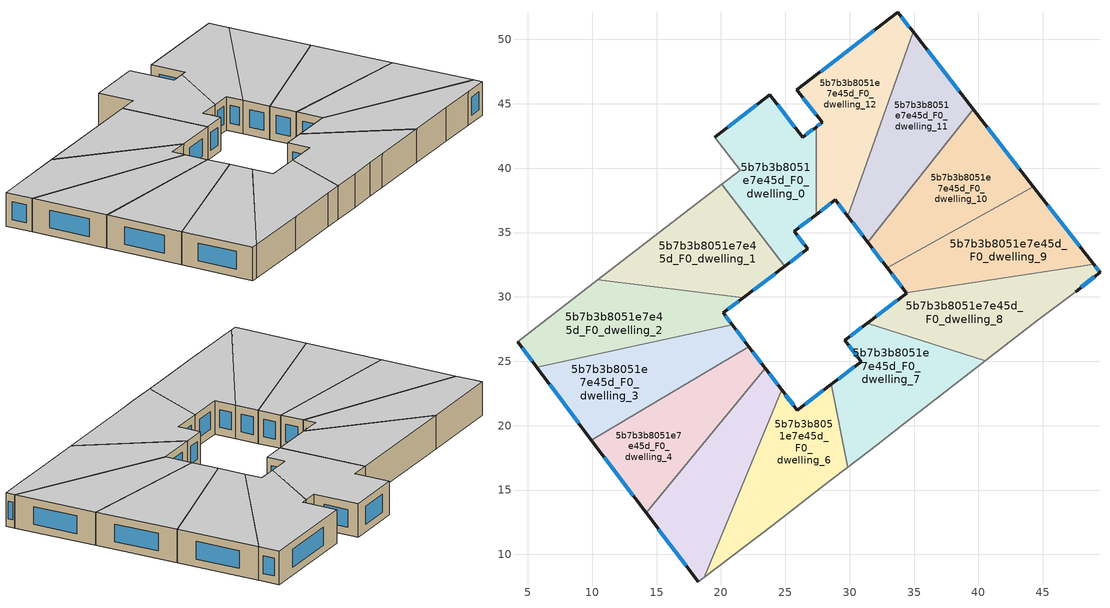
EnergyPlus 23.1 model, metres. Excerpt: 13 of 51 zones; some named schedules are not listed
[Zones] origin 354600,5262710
5b7b3b8051e7e45d_F0_dwelling_0
 floor ground (EU_floor_Construction): 27.39,43.19 27.39,36.39 25.69,35.1 26.73,33.73 24.97,32.39 20.08,38.75 21.51,39.85 19.52,42.4 23.79,45.7 26.35,42.4 z0
 wall outside (EU_wall_Construction): 27.39,43.19 26.35,42.4 23.79,45.7 19.52,42.4 / 24.97,32.39 26.73,33.73 25.69,35.1 27.39,36.39 z0:3
 wall to 5b7b3b8051e7e45d_F0_dwelling_12 (EU_wall_Construction): 27.39,36.39 27.39,43.19 z0:3
 wall to 5b7b3b8051e7e45d_F0_dwelling_1 (EU_wall_Construction): 20.08,38.75 24.97,32.39 z0:3
 wall adiabatic (EU_wall_Construction): 19.52,42.4 21.51,39.85 20.08,38.75 z0:3
 window (EU_Window_Construction): 27.14,43.01 26.59,42.59 / 26.09,35.4 26.99,36.09 / 26.48,34.05 25.93,34.78 / 25.38,32.7 26.32,33.41 / 22.79,44.93 20.53,43.18 / 25.75,43.17 24.39,44.93 z0.7:2.3
 ceiling to 5b7b3b8051e7e45d_F1_dwelling_0 (EU_floor_Construction): 26.73,33.73 25.69,35.1 27.39,36.39 27.39,43.19 26.35,42.4 23.79,45.7 19.52,42.4 21.51,39.85 20.08,38.75 24.97,32.39 z3
5b7b3b8051e7e45d_F0_dwelling_1
 floor ground (EU_floor_Construction): 20.08,38.75 24.97,32.39 21.73,29.93 10.45,31.32 z0
 wall outside (EU_wall_Construction): 21.73,29.93 24.97,32.39 z0:3
 wall to 5b7b3b8051e7e45d_F0_dwelling_2 (EU_wall_Construction): 10.45,31.32 21.73,29.93 z0:3
 wall adiabatic (EU_wall_Construction): 20.08,38.75 10.45,31.32 z0:3
 window (EU_Window_Construction): 22.49,30.51 24.21,31.81 z0.7:2.3
 ceiling to 5b7b3b8051e7e45d_F1_dwelling_1 (EU_floor_Construction): 24.97,32.39 20.08,38.75 10.45,31.32 21.73,29.93 z3
5b7b3b8051e7e45d_F0_dwelling_10
 floor ground (EU_floor_Construction): 39.6,44.58 44.28,38.55 32.9,32.28 31.39,34.26 z0
 wall outside (EU_wall_Construction): 31.39,34.26 32.9,32.28 / 44.28,38.55 39.6,44.58 z0:3
 wall to 5b7b3b8051e7e45d_F0_dwelling_11 (EU_wall_Construction): 39.6,44.58 31.39,34.26 z0:3
 wall to 5b7b3b8051e7e45d_F0_dwelling_9 (EU_wall_Construction): 32.9,32.28 44.28,38.55 z0:3
 window (EU_Window_Construction): 31.74,33.8 32.54,32.75 / 43.18,39.97 40.7,43.16 z0.7:2.3
 ceiling to 5b7b3b8051e7e45d_F1_dwelling_10 (EU_floor_Construction): 44.28,38.55 39.6,44.58 31.39,34.26 32.9,32.28 z3
5b7b3b8051e7e45d_F0_dwelling_11
 floor ground (EU_floor_Construction): 34.92,50.61 39.6,44.58 31.39,34.26 29.86,36.26 z0
 wall outside (EU_wall_Construction): 29.86,36.26 31.39,34.26 / 39.6,44.58 34.92,50.61 z0:3
 wall to 5b7b3b8051e7e45d_F0_dwelling_12 (EU_wall_Construction): 34.92,50.61 29.86,36.26 z0:3
 window (EU_Window_Construction): 30.22,35.79 31.03,34.73 / 38.5,45.99 36.02,49.19 z0.7:2.3
 ceiling to 5b7b3b8051e7e45d_F1_dwelling_11 (EU_floor_Construction): 31.39,34.26 39.6,44.58 34.92,50.61 29.86,36.26 z3
5b7b3b8051e7e45d_F0_dwelling_12
 floor ground (EU_floor_Construction): 33.74,52.12 34.92,50.61 29.86,36.26 28.9,37.53 27.39,36.39 27.39,43.19 27.85,43.55 25.9,46.08 z0
 wall outside (EU_wall_Construction): 34.92,50.61 33.74,52.12 25.9,46.08 27.85,43.55 27.39,43.19 / 27.39,36.39 28.9,37.53 29.86,36.26 z0:3
 window (EU_Window_Construction): 31.9,50.71 27.74,47.5 / 34.64,50.96 34.02,51.77 / 29.12,37.24 29.64,36.56 / 27.74,36.66 28.54,37.26 / 27.74,43.47 27.5,43.28 / 26.36,45.49 27.4,44.15 z0.7:2.3
 ceiling to 5b7b3b8051e7e45d_F1_dwelling_12 (EU_floor_Construction): 29.86,36.26 34.92,50.61 33.74,52.12 25.9,46.08 27.85,43.55 27.39,43.19 27.39,36.39 28.9,37.53 z3
5b7b3b8051e7e45d_F0_dwelling_2
 floor ground (EU_floor_Construction): 21.73,29.93 20.18,28.75 20.88,27.83 5.69,24.53 4.2,26.5 10.45,31.32 z0
 wall outside (EU_wall_Construction): 20.88,27.83 20.18,28.75 21.73,29.93 / 4.2,26.5 5.69,24.53 z0:3
 wall to 5b7b3b8051e7e45d_F0_dwelling_3 (EU_wall_Construction): 5.69,24.53 20.88,27.83 z0:3
 wall adiabatic (EU_wall_Construction): 10.45,31.32 4.2,26.5 z0:3
 window (EU_Window_Construction): 20.54,29.03 21.37,29.66 / 20.72,28.05 20.34,28.54 / 4.55,26.04 5.34,24.99 z0.7:2.3
 ceiling to 5b7b3b8051e7e45d_F1_dwelling_2 (EU_floor_Construction): 20.88,27.83 20.18,28.75 21.73,29.93 10.45,31.32 4.2,26.5 5.69,24.53 z3
5b7b3b8051e7e45d_F0_dwelling_3
 floor ground (EU_floor_Construction): 20.88,27.83 22.17,26.14 9.94,18.88 5.69,24.53 z0
 wall outside (EU_wall_Construction): 22.17,26.14 20.88,27.83 / 5.69,24.53 9.94,18.88 z0:3
 wall to 5b7b3b8051e7e45d_F0_dwelling_4 (EU_wall_Construction): 9.94,18.88 22.17,26.14 z0:3
 window (EU_Window_Construction): 21.87,26.54 21.19,27.43 / 6.69,23.2 8.94,20.21 z0.7:2.3
 ceiling to 5b7b3b8051e7e45d_F1_dwelling_3 (EU_floor_Construction): 22.17,26.14 20.88,27.83 5.69,24.53 9.94,18.88 z3
5b7b3b8051e7e45d_F0_dwelling_4
 floor ground (EU_floor_Construction): 22.17,26.14 23.45,24.46 14.19,13.24 9.94,18.88 z0
 wall outside (EU_wall_Construction): 23.45,24.46 22.17,26.14 / 9.94,18.88 14.19,13.24 z0:3
 wall to 5b7b3b8051e7e45d_F0_dwelling_5 (EU_wall_Construction): 14.19,13.24 23.45,24.46 z0:3
 window (EU_Window_Construction): 23.15,24.86 22.47,25.75 / 10.94,17.55 13.2,14.56 z0.7:2.3
 ceiling to 5b7b3b8051e7e45d_F1_dwelling_4 (EU_floor_Construction): 14.19,13.24 23.45,24.46 22.17,26.14 9.94,18.88 z3
5b7b3b8051e7e45d_F0_dwelling_5
 floor ground (EU_floor_Construction): 23.45,24.46 24.72,22.79 18.71,8.22 18.24,7.86 14.19,13.24 z0
 wall outside (EU_wall_Construction): 24.72,22.79 23.45,24.46 / 14.19,13.24 18.24,7.86 z0:3
 wall to 5b7b3b8051e7e45d_F0_dwelling_6 (EU_wall_Construction): 18.71,8.22 24.72,22.79 z0:3
 wall adiabatic (EU_wall_Construction): 18.24,7.86 18.71,8.22 z0:3
 window (EU_Window_Construction): 24.43,23.19 23.75,24.07 / 15.14,11.97 17.29,9.12 z0.7:2.3
 ceiling to 5b7b3b8051e7e45d_F1_dwelling_5 (EU_floor_Construction): 18.71,8.22 24.72,22.79 23.45,24.46 14.19,13.24 18.24,7.86 z3
5b7b3b8051e7e45d_F0_dwelling_6
 floor ground (EU_floor_Construction): 28.58,23.21 29.84,16.78 28.4,15.68 24.03,12.27 18.71,8.22 24.72,22.79 25.94,21.21 z0
 wall outside (EU_wall_Construction): 28.58,23.21 25.94,21.21 24.72,22.79 z0:3
 wall adiabatic (EU_wall_Construction): 18.71,8.22 24.03,12.27 28.4,15.68 29.84,16.78 z0:3
 wall to 5b7b3b8051e7e45d_F0_dwelling_7 (EU_wall_Construction): 29.84,16.78 28.58,23.21 z0:3
 window (EU_Window_Construction): 25.65,21.58 25.01,22.42 / 27.96,22.74 26.56,21.68 z0.7:2.3
 ceiling to 5b7b3b8051e7e45d_F1_dwelling_6 (EU_floor_Construction): 24.03,12.27 28.4,15.68 29.84,16.78 28.58,23.21 25.94,21.21 24.72,22.79 18.71,8.22 z3
5b7b3b8051e7e45d_F0_dwelling_7
 floor ground (EU_floor_Construction): 40.54,25.04 35.86,21.41 34.15,20.11 32.12,18.52 29.84,16.78 28.58,23.21 30.9,24.97 29.62,26.65 31.36,27.97 z0
 wall outside (EU_wall_Construction): 31.36,27.97 29.62,26.65 30.9,24.97 28.58,23.21 z0:3
 wall adiabatic (EU_wall_Construction): 29.84,16.78 32.12,18.52 34.15,20.11 35.86,21.41 40.54,25.04 z0:3
 wall to 5b7b3b8051e7e45d_F0_dwelling_8 (EU_wall_Construction): 40.54,25.04 31.36,27.97 z0:3
 window (EU_Window_Construction): 30.35,24.56 29.12,23.62 / 29.92,26.26 30.6,25.37 / 30.95,27.66 30.03,26.96 z0.7:2.3
 ceiling to 5b7b3b8051e7e45d_F1_dwelling_7 (EU_floor_Construction): 35.86,21.41 40.54,25.04 31.36,27.97 29.62,26.65 30.9,24.97 28.58,23.21 29.84,16.78 32.12,18.52 34.15,20.11 z3
5b7b3b8051e7e45d_F0_dwelling_8
 floor ground (EU_floor_Construction): 48.95,32.53 49.44,31.9 47.56,30.42 44.51,28.11 40.54,25.04 31.36,27.97 34.41,30.29 34.4,30.31 z0
 wall outside (EU_wall_Construction): 34.4,30.31 34.41,30.29 31.36,27.97 / 47.56,30.42 49.44,31.9 48.95,32.53 z0:3
 wall adiabatic (EU_wall_Construction): 40.54,25.04 44.51,28.11 47.56,30.42 z0:3
 wall to 5b7b3b8051e7e45d_F0_dwelling_9 (EU_wall_Construction): 48.95,32.53 34.4,30.31 z0:3
 window (EU_Window_Construction): 33.7,29.75 32.08,28.52 / 49.33,32.05 49.06,32.38 / 48,30.77 49,31.55 z0.7:2.3
 ceiling to 5b7b3b8051e7e45d_F1_dwelling_8 (EU_floor_Construction): 47.56,30.42 49.44,31.9 48.95,32.53 34.4,30.31 34.41,30.29 31.36,27.97 40.54,25.04 44.51,28.11 z3
5b7b3b8051e7e45d_F0_dwelling_9
 floor ground (EU_floor_Construction): 44.28,38.55 48.95,32.53 34.4,30.31 32.9,32.28 z0
 wall outside (EU_wall_Construction): 32.9,32.28 34.4,30.31 / 48.95,32.53 44.28,38.55 z0:3
 window (EU_Window_Construction): 33.25,31.82 34.04,30.77 / 47.85,33.95 45.37,37.14 z0.7:2.3
 ceiling to 5b7b3b8051e7e45d_F1_dwelling_9 (EU_floor_Construction): 48.95,32.53 44.28,38.55 32.9,32.28 34.4,30.31 z3
[Building]
EU S2 Campaign: North Axis=0; Terrain=City; Solar Distribution=FullExterior
[Site:Location]
Budapest.Ferenc.Liszt.Intl.AP: Latitude=47.437; Longitude=19.256; Time Zone=1; Elevation=185
[SizingPeriod:WeatherFileDays]
AnnualSizingPeriod: Begin Month=1; Begin Day of Month=1; End Month=12; End Day of Month=31; Day of Week for Start Day=Monday; Use Weather File Daylight Saving Period=No; Use Weather File Rain and Snow Indicators=No
[MATERIAL]
EU_InternalMass_Material: Roughness=MediumRough; Thickness=0.1; Conductivity=1; Density=1800; Specific Heat=900; Thermal Absorptance=0.9; Solar Absorptance=0.7; Visible Absorptance=0.7
[MATERIAL:NOMASS] Roughness=MediumRough; Thermal Absorptance=0.9; Solar Absorptance=0.7; Visible Absorptance=0.7
Name | Thermal Resistance
EU_wall_NoMass | 0.832559
EU_floor_NoMass | 0.872794
[WINDOWMATERIAL:SIMPLEGLAZINGSYSTEM]
EU_Window_SimpleGlazing: UFactor=2.79869; Solar Heat Gain Coefficient=0.75; Visible Transmittance=0.75
[CONSTRUCTION]
EU_wall_Construction: EU_wall_NoMass
EU_floor_Construction: EU_floor_NoMass
EU_Window_Construction: EU_Window_SimpleGlazing
EU_InternalMass_Construction: EU_InternalMass_Material
[ZONE] Type=1; Multiplier=1; Ceiling Height=autocalculate; Floor Area=autocalculate; Part of Total Floor Area=Yes
Name | Volume
5b7b3b8051e7e45d_F0_dwelling_0 | 187.804
5b7b3b8051e7e45d_F0_dwelling_1 | 194.625
5b7b3b8051e7e45d_F0_dwelling_10 | 194.646
5b7b3b8051e7e45d_F0_dwelling_11 | 194.633
5b7b3b8051e7e45d_F0_dwelling_12 | 201.502
5b7b3b8051e7e45d_F0_dwelling_2 | 194.64
5b7b3b8051e7e45d_F0_dwelling_3 | 194.673
5b7b3b8051e7e45d_F0_dwelling_4 | 194.665
5b7b3b8051e7e45d_F0_dwelling_5 | 194.627
5b7b3b8051e7e45d_F0_dwelling_6 | 194.66
5b7b3b8051e7e45d_F0_dwelling_7 | 194.648
5b7b3b8051e7e45d_F0_dwelling_8; 5b7b3b8051e7e45d_F0_dwelling_9 | 194.644
[INTERNALMASS] Construction=EU_InternalMass_Construction
Name | Zone or ZoneList | Surface Area
5b7b3b8051e7e45d_F0_dwelling_0_EU_InternalMass | 5b7b3b8051e7e45d_F0_dwelling_0 | 62.601
5b7b3b8051e7e45d_F0_dwelling_1_EU_InternalMass | 5b7b3b8051e7e45d_F0_dwelling_1 | 64.8752
5b7b3b8051e7e45d_F0_dwelling_2_EU_InternalMass | 5b7b3b8051e7e45d_F0_dwelling_2 | 64.8801
5b7b3b8051e7e45d_F0_dwelling_3_EU_InternalMass | 5b7b3b8051e7e45d_F0_dwelling_3 | 64.8912
5b7b3b8051e7e45d_F0_dwelling_4_EU_InternalMass | 5b7b3b8051e7e45d_F0_dwelling_4 | 64.888
5b7b3b8051e7e45d_F0_dwelling_5_EU_InternalMass | 5b7b3b8051e7e45d_F0_dwelling_5 | 64.8758
5b7b3b8051e7e45d_F0_dwelling_6_EU_InternalMass | 5b7b3b8051e7e45d_F0_dwelling_6 | 64.8867
5b7b3b8051e7e45d_F0_dwelling_7_EU_InternalMass | 5b7b3b8051e7e45d_F0_dwelling_7 | 64.8826
5b7b3b8051e7e45d_F0_dwelling_8_EU_InternalMass | 5b7b3b8051e7e45d_F0_dwelling_8 | 64.8815
5b7b3b8051e7e45d_F0_dwelling_9_EU_InternalMass | 5b7b3b8051e7e45d_F0_dwelling_9 | 64.8812
5b7b3b8051e7e45d_F0_dwelling_10_EU_InternalMass | 5b7b3b8051e7e45d_F0_dwelling_10 | 64.882
5b7b3b8051e7e45d_F0_dwelling_11_EU_InternalMass | 5b7b3b8051e7e45d_F0_dwelling_11 | 64.8777
5b7b3b8051e7e45d_F0_dwelling_12_EU_InternalMass | 5b7b3b8051e7e45d_F0_dwelling_12 | 67.1649
[OTHEREQUIPMENT] Fuel Type=Electricity; Design Level Calculation Method=Watts/Area; Power per Zone Floor Area=1; Fraction Latent=0; Fraction Radiant=0; Fraction Lost=0; Carbon Dioxide Generation Rate=0; EndUse Subcategory=EU_Step8_InternalGains
Name | Zone or ZoneList or Space or SpaceList | Schedule
EU_Step8_InternalGain_5b7b3b8051e7e45d_F0_dwelling_0_f000 | 5b7b3b8051e7e45d_F0_dwelling_0 | EU_Step8_GainSchedule_5b7b3b8051e7e45d_F0_dwelling_0_f000
EU_Step8_InternalGain_5b7b3b8051e7e45d_F0_dwelling_1_f000 | 5b7b3b8051e7e45d_F0_dwelling_1 | EU_Step8_GainSchedule_5b7b3b8051e7e45d_F0_dwelling_1_f000
EU_Step8_InternalGain_5b7b3b8051e7e45d_F0_dwelling_2_f000 | 5b7b3b8051e7e45d_F0_dwelling_2 | EU_Step8_GainSchedule_5b7b3b8051e7e45d_F0_dwelling_2_f000
EU_Step8_InternalGain_5b7b3b8051e7e45d_F0_dwelling_3_f000 | 5b7b3b8051e7e45d_F0_dwelling_3 | EU_Step8_GainSchedule_5b7b3b8051e7e45d_F0_dwelling_3_f000
EU_Step8_InternalGain_5b7b3b8051e7e45d_F0_dwelling_4_f000 | 5b7b3b8051e7e45d_F0_dwelling_4 | EU_Step8_GainSchedule_5b7b3b8051e7e45d_F0_dwelling_4_f000
EU_Step8_InternalGain_5b7b3b8051e7e45d_F0_dwelling_5_f000 | 5b7b3b8051e7e45d_F0_dwelling_5 | EU_Step8_GainSchedule_5b7b3b8051e7e45d_F0_dwelling_5_f000
EU_Step8_InternalGain_5b7b3b8051e7e45d_F0_dwelling_6_f000 | 5b7b3b8051e7e45d_F0_dwelling_6 | EU_Step8_GainSchedule_5b7b3b8051e7e45d_F0_dwelling_6_f000
EU_Step8_InternalGain_5b7b3b8051e7e45d_F0_dwelling_7_f000 | 5b7b3b8051e7e45d_F0_dwelling_7 | EU_Step8_GainSchedule_5b7b3b8051e7e45d_F0_dwelling_7_f000
EU_Step8_InternalGain_5b7b3b8051e7e45d_F0_dwelling_8_f000 | 5b7b3b8051e7e45d_F0_dwelling_8 | EU_Step8_GainSchedule_5b7b3b8051e7e45d_F0_dwelling_8_f000
EU_Step8_InternalGain_5b7b3b8051e7e45d_F0_dwelling_9_f000 | 5b7b3b8051e7e45d_F0_dwelling_9 | EU_Step8_GainSchedule_5b7b3b8051e7e45d_F0_dwelling_9_f000
EU_Step8_InternalGain_5b7b3b8051e7e45d_F0_dwelling_10_f000 | 5b7b3b8051e7e45d_F0_dwelling_10 | EU_Step8_GainSchedule_5b7b3b8051e7e45d_F0_dwelling_10_f000
EU_Step8_InternalGain_5b7b3b8051e7e45d_F0_dwelling_11_f000 | 5b7b3b8051e7e45d_F0_dwelling_11 | EU_Step8_GainSchedule_5b7b3b8051e7e45d_F0_dwelling_11_f000
EU_Step8_InternalGain_5b7b3b8051e7e45d_F0_dwelling_12_f000 | 5b7b3b8051e7e45d_F0_dwelling_12 | EU_Step8_GainSchedule_5b7b3b8051e7e45d_F0_dwelling_12_f000
[ZONEVENTILATION:DESIGNFLOWRATE] Schedule=EU_AlwaysOn; Design Flow Rate Calculation Method=AirChanges/Hour; Air Changes per Hour=0.475469; Ventilation Type=Natural; Fan Pressure Rise=0; Fan Total Efficiency=1; Constant Term Coefficient=1; Temperature Term Coefficient=0; Velocity Term Coefficient=0; Velocity Squared Term Coefficient=0; Minimum Indoor Temperature=-100; Maximum Indoor Temperature=100; Delta Temperature=-100; Minimum Outdoor Temperature=-100; Maximum Outdoor Temperature=100; Maximum Wind Speed=40
Name | Zone or ZoneList or Space or SpaceList
EU_ConstantAir_5b7b3b8051e7e45d_F0_dwelling_0 | 5b7b3b8051e7e45d_F0_dwelling_0
EU_ConstantAir_5b7b3b8051e7e45d_F0_dwelling_1 | 5b7b3b8051e7e45d_F0_dwelling_1
EU_ConstantAir_5b7b3b8051e7e45d_F0_dwelling_2 | 5b7b3b8051e7e45d_F0_dwelling_2
EU_ConstantAir_5b7b3b8051e7e45d_F0_dwelling_3 | 5b7b3b8051e7e45d_F0_dwelling_3
EU_ConstantAir_5b7b3b8051e7e45d_F0_dwelling_4 | 5b7b3b8051e7e45d_F0_dwelling_4
EU_ConstantAir_5b7b3b8051e7e45d_F0_dwelling_5 | 5b7b3b8051e7e45d_F0_dwelling_5
EU_ConstantAir_5b7b3b8051e7e45d_F0_dwelling_6 | 5b7b3b8051e7e45d_F0_dwelling_6
EU_ConstantAir_5b7b3b8051e7e45d_F0_dwelling_7 | 5b7b3b8051e7e45d_F0_dwelling_7
EU_ConstantAir_5b7b3b8051e7e45d_F0_dwelling_8 | 5b7b3b8051e7e45d_F0_dwelling_8
EU_ConstantAir_5b7b3b8051e7e45d_F0_dwelling_9 | 5b7b3b8051e7e45d_F0_dwelling_9
EU_ConstantAir_5b7b3b8051e7e45d_F0_dwelling_10 | 5b7b3b8051e7e45d_F0_dwelling_10
EU_ConstantAir_5b7b3b8051e7e45d_F0_dwelling_11 | 5b7b3b8051e7e45d_F0_dwelling_11
EU_ConstantAir_5b7b3b8051e7e45d_F0_dwelling_12 | 5b7b3b8051e7e45d_F0_dwelling_12
[HVACTEMPLATE:THERMOSTAT] Constant Heating Setpoint=20; Constant Cooling Setpoint=50
EU_HeatOnly_5b7b3b8051e7e45d_F0_dwelling_0; EU_HeatOnly_5b7b3b8051e7e45d_F0_dwelling_1; EU_HeatOnly_5b7b3b8051e7e45d_F0_dwelling_2; EU_HeatOnly_5b7b3b8051e7e45d_F0_dwelling_3; EU_HeatOnly_5b7b3b8051e7e45d_F0_dwelling_4; EU_HeatOnly_5b7b3b8051e7e45d_F0_dwelling_5; EU_HeatOnly_5b7b3b8051e7e45d_F0_dwelling_6; EU_HeatOnly_5b7b3b8051e7e45d_F0_dwelling_7; EU_HeatOnly_5b7b3b8051e7e45d_F0_dwelling_8; EU_HeatOnly_5b7b3b8051e7e45d_F0_dwelling_9; EU_HeatOnly_5b7b3b8051e7e45d_F0_dwelling_10; EU_HeatOnly_5b7b3b8051e7e45d_F0_dwelling_11; EU_HeatOnly_5b7b3b8051e7e45d_F0_dwelling_12; EU_HeatOnly_5b7b3b8051e7e45d_F1_dwelling_0; EU_HeatOnly_5b7b3b8051e7e45d_F1_dwelling_1; EU_HeatOnly_5b7b3b8051e7e45d_F1_dwelling_2; EU_HeatOnly_5b7b3b8051e7e45d_F1_dwelling_3; EU_HeatOnly_5b7b3b8051e7e45d_F1_dwelling_4; EU_HeatOnly_5b7b3b8051e7e45d_F1_dwelling_5; EU_HeatOnly_5b7b3b8051e7e45d_F1_dwelling_6; EU_HeatOnly_5b7b3b8051e7e45d_F1_dwelling_7; EU_HeatOnly_5b7b3b8051e7e45d_F1_dwelling_8; EU_HeatOnly_5b7b3b8051e7e45d_F1_dwelling_9; EU_HeatOnly_5b7b3b8051e7e45d_F1_dwelling_10; EU_HeatOnly_5b7b3b8051e7e45d_F1_dwelling_11; EU_HeatOnly_5b7b3b8051e7e45d_F1_dwelling_12; EU_HeatOnly_5b7b3b8051e7e45d_F2_dwelling_0; EU_HeatOnly_5b7b3b8051e7e45d_F2_dwelling_1; EU_HeatOnly_5b7b3b8051e7e45d_F2_dwelling_2; EU_HeatOnly_5b7b3b8051e7e45d_F2_dwelling_3; EU_HeatOnly_5b7b3b8051e7e45d_F2_dwelling_4; EU_HeatOnly_5b7b3b8051e7e45d_F2_dwelling_5; EU_HeatOnly_5b7b3b8051e7e45d_F2_dwelling_6; EU_HeatOnly_5b7b3b8051e7e45d_F2_dwelling_7; EU_HeatOnly_5b7b3b8051e7e45d_F2_dwelling_8; EU_HeatOnly_5b7b3b8051e7e45d_F2_dwelling_9; EU_HeatOnly_5b7b3b8051e7e45d_F2_dwelling_10; EU_HeatOnly_5b7b3b8051e7e45d_F2_dwelling_11; EU_HeatOnly_5b7b3b8051e7e45d_F2_dwelling_12; EU_HeatOnly_5b7b3b8051e7e45d_F3_dwelling_0; EU_HeatOnly_5b7b3b8051e7e45d_F3_dwelling_1; EU_HeatOnly_5b7b3b8051e7e45d_F3_dwelling_2; EU_HeatOnly_5b7b3b8051e7e45d_F3_dwelling_3; EU_HeatOnly_5b7b3b8051e7e45d_F3_dwelling_4; EU_HeatOnly_5b7b3b8051e7e45d_F3_dwelling_5; EU_HeatOnly_5b7b3b8051e7e45d_F3_dwelling_6; EU_HeatOnly_5b7b3b8051e7e45d_F3_dwelling_7; EU_HeatOnly_5b7b3b8051e7e45d_F3_dwelling_8; EU_HeatOnly_5b7b3b8051e7e45d_F3_dwelling_9; EU_HeatOnly_5b7b3b8051e7e45d_F3_dwelling_10; EU_HeatOnly_5b7b3b8051e7e45d_F3_dwelling_11
